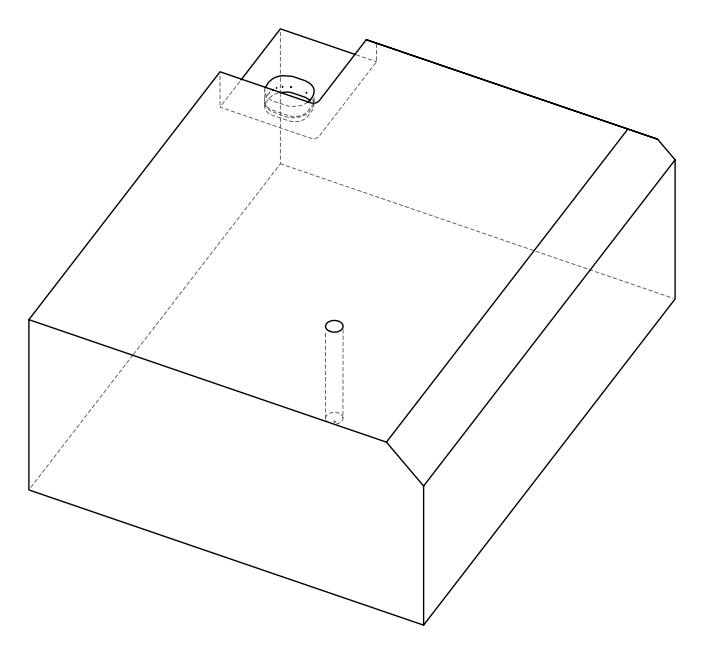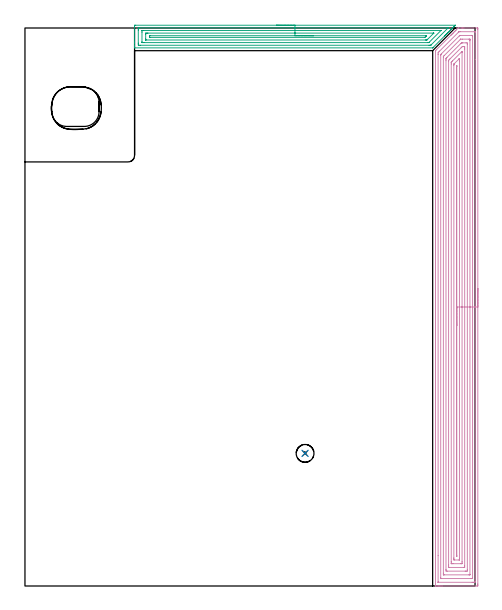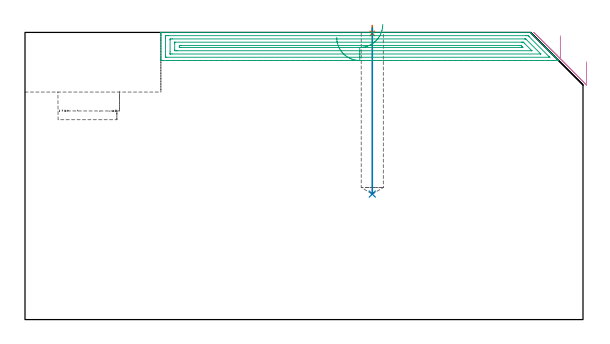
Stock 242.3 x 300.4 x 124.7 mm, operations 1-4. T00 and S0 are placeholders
(PLAN: 6 operations, 4 tool changes, 74.6 min)
(1 SPOT_DRILL | STEP1POCKET | NXT0321_9005460120000 | 0.03 min | 1 mm3)
(2 DRILL_BLIND_HOLE_INTO_CENTER | STEP1POCKET | UGT0301_210 | 0.29 min | 4926 mm3)
(3 AREA_MILL | FG_CHAMFER_SURFACE | UGT0205_001 | 6.88 min | 13786 mm3)
(4 AREA_MILL_1 | FG_CHAMFER_SURFACE_1 | UGT0205_001 | 21.59 min | 77031 mm3)
(5 MILL_CORNER_NOTCH_RECTANGULAR | CORNER_NOTCH_RECTANGULAR | NXT0201_008 | Follow Part, ap 1.5, ae 75% | 45.09 min | 109624 mm3)
(6 MILL_RECTANGULAR_POCKET | POCKET_RECTANGULAR_STRAIGHT | UGT0201_010 | Follow Part, ap 4, ae 75% | 0.68 min | 6079 mm3)
(TOOL NXT0321_9005460120000 | NC Spot Drill, 142deg, 12mm, Carbide, Uncoated | D12 PA142 FL30 Z2)
(TOOL UGT0301_210 | Twist Drill 9.6 mm | D9.6 PA118 FL84 Z2)
(TOOL UGT0205_001 | Chamfer Mill 20 x 3 x 45 deg. | D20 FL50 Z2)
(TOOL NXT0201_008 | ENDMILL 6mm [2P460-0600-NA 1630] | D6 FL26 Z6)
(TOOL UGT0201_010 | End Mill 16 mm | D16 FL22 Z2)
(OP 1 SPOT_DRILL)
G17 G21 G94 G90
T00 M6
G54
G17 G0 G90 X150.8 Y71.4 S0 M3
G43 Z134.7 H0
G94 G81 G98 Z124.287 F250. R127.7
G80
M5
M2
(OP 2 DRILL_BLIND_HOLE_INTO_CENTER)
G17 G21 G94 G90
T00 M6
G54
G17 G0 G90 X150.8 Y71.4 S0 M3
G43 Z134.7 H0
G94 G81 G98 Z54.5 F250. R126.7
G80
M5
M2
(OP 3 AREA_MILL)
G17 G21 G94 G90
T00 M6
G54
G17 G0 G90 X135.35 Y301.9 S1061 M3
G43 Z134.7 H0
Z122.5
G94 G1 X135.388 Z121.628 F250.
X135.502 Z120.764
X135.691 Z119.912
X135.953 Z119.08
X136.287 Z118.274
X136.69 Z117.5
X137.159 Z116.764
X137.69 Z116.072
X138.279 Z115.429
X138.922 Z114.84
X139.614 Z114.308
X140.35 Z113.84
X141.124 Z113.437
X141.93 Z113.103
X142.762 Z112.841
X143.614 Z112.652
X144.478 Z112.538
X145.35 Z112.5
X231.681 Y301.899 Z112.499
X231.684 Y301.894 Z112.504
X231.681 Y301.882 Z112.516
X231.383 Y301.583 Z112.816
X231.305 Y301.504 Z112.895
X231.086 Y301.286 Z113.114
X230.867 Y301.065 Z113.331
X230.247 Y300.447 Z113.953
X230.193 Y300.392 Z114.007
X229.989 Y300.187 Z114.209
X229.413 Y299.613 Z114.787
X229.3 Y299.499 Z114.9
X229.112 Y299.31 Z115.086
X228.579 Y298.779 Z115.621
X228.234 Y298.432 Z115.964
X227.745 Y297.945 Z116.455
X227.513 Y297.712 Z116.685
X227.357 Y297.555 Z116.84
X227.204 Y297.403 Z116.995
X227.067 Y297.266 Z117.132
X226.918 Y297.116 Z117.279
X226.773 Y296.972 Z117.426
X226.62 Y296.819 Z117.578
X226.48 Y296.677 Z117.718
X226.342 Y296.541 Z117.857
X226.174 Y296.373 Z118.025
X226.041 Y296.239 Z118.157
X225.91 Y296.109 Z118.288
X219.691 Y289.891 Z124.509
X219.514 Y289.714 Z124.684
X219.495 Y289.706 Z124.693
X219.476 Y289.7 Z124.7
X59.168
X59.01 Y289.702 Z124.688
X59.002 Y289.847 Z124.546
X59. Y289.998 Z124.402
Y290.314 Z124.085
Y290.974 Z123.421
Y292.181 Z122.216
Y292.729 Z121.665
Y300.9 Z113.497
X59.005 Y301.504 Z112.894
X59.01 Y301.892 Z112.505
X59.215 Y301.897 Z112.502
X59.614 Y301.9 Z112.5
X145.35
Y300.486 Z113.914
X227.657 Y300.485 Z113.915
X227.764 Y300.483 Z113.917
X227.815 Y300.48 Z113.92
X227.819 Y300.478 Z113.922
X227.818 Y300.475 Z113.925
X227.746 Y300.398 Z114.002
X227.611 Y300.261 Z114.139
X227.513 Y300.163 Z114.237
X218.895 Y291.545 Z122.855
X218.583 Y291.234 Z123.166
X218.49 Y291.148 Z123.252
X218.465 Y291.126 Z123.274
X218.433 Y291.12 Z123.28
X217.69 Y291.115 Z123.285
X217.546 Y291.114 Z123.286
X62.15 Y291.115 Z123.285
X61.4 Y291.119 Z123.281
X61.035 Y291.121 Z123.279
X61.009 Y291.467 Z122.933
X61.004 Y291.851 Z122.549
X61. Y292.244 Z122.156
Y299.264 Z115.136
X61.004 Y299.749 Z114.651
X61.009 Y300.133 Z114.267
X61.035 Y300.479 Z113.921
X61.4 Y300.484 Z113.916
X61.544 Y300.485 Z113.915
X145.35 Y300.486 Z113.914
Y299.072 Z115.328
X223.808 Y299.071 Z115.329
X223.941 Y299.067 Z115.333
X223.952 Y299.065 Z115.335
X223.949 Y299.055 Z115.345
X223.941 Y299.041 Z115.359
X217.629 Y292.729 Z121.671
X217.46 Y292.568 Z121.832
X217.429 Y292.54 Z121.86
X217.339 Y292.535 Z121.865
X217.204 Y292.531 Z121.869
X217. Y292.529 Z121.871
X64.08
X63.387 Y292.532 Z121.868
X63.187 Y292.536 Z121.864
X63.01 Y292.552 Z121.848
X63.005 Y292.729 Z121.671
X63.001 Y292.911 Z121.489
X63. Y298.177 Z116.223
X63.003 Y298.871 Z115.529
X63.007 Y299.047 Z115.353
X63.016 Y299.065 Z115.335
X63.035 Y299.068 Z115.332
X63.085 Y299.07 Z115.33
X63.187 Y299.071 Z115.329
X63.876 Y299.072 Z115.328
X145.35
Y297.657 Z116.743
X219.818
X219.976 Y297.655 Z116.745
X220.072 Y297.652 Z116.748
X220.089 Y297.65 Z116.75
X220.086 Y297.644 Z116.756
X220.063 Y297.616 Z116.784
X220.027 Y297.577 Z116.823
X219.965 Y297.513 Z116.887
X216.796 Y294.346 Z120.054
X216.418 Y293.978 Z120.422
X216.381 Y293.949 Z120.451
X216.316 Y293.947 Z120.453
X216.179 Y293.945 Z120.455
X215.903 Y293.943 Z120.457
X215.561
X65.137
X65.063 Y293.944 Z120.456
X65.03 Y293.947 Z120.453
X65.015 Y293.949 Z120.451
X65.01 Y293.962 Z120.438
X65.006 Y294.06 Z120.34
X65. Y294.457 Z119.943
Y297.089 Z117.311
Y297.116 Z117.284
X65.007 Y297.541 Z116.859
X65.01 Y297.642 Z116.759
X65.132 Y297.65 Z116.75
X65.319 Y297.654 Z116.746
X65.866 Y297.657 Z116.743
X66.208
X145.35
Y296.243 Z118.157
X215.899
X216.228 Y296.239 Z118.161
X216.071 Y296.074 Z118.326
X215.903 Y295.903 Z118.497
X215.628 Y295.632 Z118.768
X215.351 Y295.361 Z119.039
X215.015 Y295.357 Z119.043
X67.656
X67.01 Y295.361 Z119.039
X67.005 Y295.997 Z118.403
X67.01 Y296.239 Z118.161
X67.648 Y296.243 Z118.157
X145.35
X146.222 Z118.195
X147.087 Z118.309
X147.938 Z118.498
X148.77 Z118.76
X149.576 Z119.094
X150.35 Z119.497
X151.086 Z119.965
X151.778 Z120.496
X152.421 Z121.086
X153.01 Z121.729
X153.542 Z122.421
X154.01 Z123.157
X154.413 Z123.931
X154.747 Z124.737
X155.009 Z125.569
X155.198 Z126.42
X155.312 Z127.285
X155.35 Z128.157
G0 Z134.7
M5
M2
(OP 4 AREA_MILL_1)
G17 G21 G94 G90
T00 M6
G54
G17 G0 G90 X243.8 Y160.2 S1061 M3
G43 Z134.7 H0
Z111.9
G94 G1 Y160.162 Z111.028 F250.
Y160.048 Z110.164
Y159.859 Z109.312
Y159.597 Z108.48
Y159.263 Z107.674
Y158.86 Z106.9
Y158.392 Z106.164
Y157.86 Z105.472
Y157.271 Z104.829
Y156.628 Z104.24
Y155.936 Z103.709
Y155.2 Z103.24
Y154.426 Z102.837
Y153.62 Z102.503
Y152.788 Z102.241
Y151.936 Z102.052
Y151.072 Z101.938
Y150.2 Z101.9
Y1.086
X243.799 Y0.614 Z101.901
X243.795 Y0.197 Z101.903
X243.792 Y0.01 Z101.906
X243.385 Y0. Z102.312
X224.655 Z121.04
X224.051 Z121.643
X223.502 Z122.195
X223.172 Z122.524
X222.623 Z123.073
X222.293 Z123.401
X221.31 Z124.389
X221.086 Y0.006 Z124.613
X221.007 Y0.01 Z124.693
X221. Y0.167 Z124.7
Y288.177
X221.007 Y288.195 Z124.693
X221.015 Y288.213 Z124.684
X221.306 Y288.506 Z124.394
X229.324 Y296.526 Z116.372
X229.459 Y296.661 Z116.238
X229.626 Y296.827 Z116.072
X229.763 Y296.966 Z115.932
X229.906 Y297.107 Z115.792
X230.058 Y297.259 Z115.639
X230.203 Y297.405 Z115.492
X230.352 Y297.554 Z115.345
X230.491 Y297.692 Z115.207
X230.642 Y297.845 Z115.053
X231.131 Y298.331 Z114.569
X231.395 Y298.595 Z114.304
X231.521 Y298.723 Z114.175
X231.876 Y299.076 Z113.824
X232.054 Y299.254 Z113.646
X232.287 Y299.488 Z113.411
X232.4 Y299.602 Z113.296
X232.976 Y300.177 Z112.723
X233.183 Y300.382 Z112.515
X233.208 Y300.398 Z112.489
X233.279 Y300.4 Z112.42
X233.306 Z112.393
X234.926 Z110.77
X235.476 Z110.22
X235.805 Z109.892
X236.355 Z109.34
X243.385 Z102.312
X243.663 Y300.397 Z102.034
X243.792 Y300.39 Z101.906
X243.799 Y300.259 Z101.899
X243.8 Y299.786 Z101.9
Y150.2
X242.386 Z103.314
X242.385 Y2.524 Z103.315
X242.384 Y2.4 Z103.316
X242.379 Y2.025 Z103.321
X242.014 Y2.008 Z103.686
X241.628 Y2.003 Z104.072
X241.142 Y2. Z104.558
X240.749 Z104.951
X222.687 Z123.013
X222.494 Y2.002 Z123.206
X222.464 Y2.004 Z123.236
X222.433 Y2.01 Z123.267
X222.421 Y2.017 Z123.279
X222.42 Y2.041 Z123.28
X222.415 Y2.276 Z123.285
X222.414 Y16.399 Z123.286
X222.415 Y286.267 Z123.285
Y286.39
X222.42 Y287.155 Z123.28
X222.539 Y287.283 Z123.161
X222.856 Y287.605 Z122.844
X223.172 Y287.923 Z122.528
X233.25 Y298. Z112.45
X233.487 Y298.235 Z112.213
X233.566 Y298.31 Z112.134
X233.629 Y298.367 Z112.071
X233.67 Y298.39 Z112.03
X233.718 Y298.392 Z111.982
X234.204 Y298.399 Z111.496
X242.113 Y298.4 Z103.587
X242.306 Y298.398 Z103.394
X242.336 Y298.396 Z103.364
X242.367 Y298.39 Z103.333
X242.379 Y298.383 Z103.321
X242.38 Y298.359 Z103.32
X242.385 Y298.124 Z103.315
X242.386 Y283.446 Z103.314
Y150.2
X240.972 Z104.728
X240.971 Y4.186 Z104.729
X240.97 Y4.073 Z104.73
X240.967 Y4.018 Z104.733
X240.965 Y4.011 Z104.735
X240.957 Y4.007 Z104.743
X240.93 Y4.002 Z104.77
X240.749 Y4.001 Z104.951
X240.053 Y4. Z105.647
X224.233 Y4.001 Z121.467
X224.051 Y4.005 Z121.649
X223.869 Y4.01 Z121.831
X223.835 Y4.019 Z121.865
X223.832 Y4.051 Z121.868
X223.83 Y4.111 Z121.87
X223.829 Y4.186 Z121.871
X223.828 Y4.412 Z121.872
X223.829 Y285.723 Z121.871
X223.832 Y285.95 Z121.868
X223.835 Y286.099 Z121.865
X223.841 Y286.131 Z121.859
X223.853 Y286.147 Z121.847
X223.884 Y286.181 Z121.816
X224.051 Y286.352 Z121.649
X233.815 Y296.116 Z111.885
X233.915 Y296.214 Z111.785
X234.055 Y296.344 Z111.645
X234.111 Y296.39 Z111.589
X234.231 Y296.394 Z111.469
X234.415 Y296.399 Z111.285
X240.567 Z105.133
X240.749 Y296.396 Z104.951
X240.931 Y296.39 Z104.769
X240.965 Y296.381 Z104.735
X240.967 Y296.349 Z104.733
X240.97 Y296.289 Z104.73
X240.971 Y296.214 Z104.729
Y295.988
X240.972 Y150.2 Z104.728
X239.557 Z106.143
X239.556 Y6.291 Z106.144
X239.553 Y6.098 Z106.147
X239.55 Y6.031 Z106.15
X239.545 Y6.009 Z106.155
X239.523 Y6.007 Z106.177
X239.417 Y6.003 Z106.283
X238.991 Y6. Z106.709
X225.781 Z119.919
X225.383 Y6.006 Z120.317
X225.284 Y6.01 Z120.416
X225.249 Y6.018 Z120.451
X225.247 Y6.05 Z120.453
X225.245 Y6.134 Z120.455
X225.243 Y6.547 Z120.457
Y6.865
Y284.604
X225.246 Y284.892 Z120.454
X225.25 Y285.035 Z120.45
X225.256 Y285.096 Z120.444
X225.289 Y285.132 Z120.411
X225.646 Y285.497 Z120.054
X225.728 Y285.579 Z119.972
X234.296 Y294.147 Z111.404
X234.417 Y294.267 Z111.283
X234.499 Y294.344 Z111.201
X234.547 Y294.386 Z111.153
X234.597 Y294.395 Z111.103
X234.626 Y294.399 Z111.074
X235.476 Y294.4 Z110.224
X239.019 Z106.681
X239.417 Y294.394 Z106.283
X239.516 Y294.39 Z106.184
X239.551 Y294.382 Z106.149
X239.553 Y294.35 Z106.147
X239.555 Y294.266 Z106.145
X239.557 Y293.853 Z106.143
Y293.535
Y150.2
X238.143 Z107.557
X238.142 Y8.651 Z107.558
Y8.622
X238.112 Y8.01 Z107.588
X237.871 Y8.003 Z107.829
X237.234 Y8. Z108.467
X236.996 Z108.704
X227.327 Y8.001 Z118.373
X226.688 Y8.01 Z119.012
X226.658 Y8.651 Z119.042
Y8.682
X226.657 Y282.818 Z119.043
X226.658 Y283.711 Z119.042
X226.659 Y283.74 Z119.041
X226.688 Y284.077 Z119.012
X226.945 Y284.342 Z118.755
X227.203 Y284.604 Z118.497
X234.597 Y291.998 Z111.103
X234.92 Y292.314 Z110.78
X234.999 Y292.388 Z110.701
X235.155 Y292.393 Z110.545
X235.476 Y292.398 Z110.224
X235.714 Y292.4 Z109.986
X237.473 Y292.399 Z108.227
X238.112 Y292.39 Z107.588
X238.142 Y291.749 Z107.558
Y291.718
X238.143 Y150.2 Z107.557
X236.729 Z108.971
Y10.95
X236.727 Y10.437 Z108.973
X236.724 Y10.062 Z108.976
X236.722 Y10.013 Z108.978
X236.677 Y10.008 Z109.023
X236.57 Y10.003 Z109.13
X236.355 Y10.001 Z109.345
X228.302 Z117.398
X228.187 Y10.004 Z117.513
X228.111 Y10.01 Z117.589
X228.078 Y10.015 Z117.622
X228.076 Y10.058 Z117.624
X228.073 Y10.437 Z117.627
X228.071 Y10.817 Z117.629
Y11.33
X228.072 Y282.304 Z117.628
X228.076 Y282.818 Z117.624
X228.078 Y283.004 Z117.622
X228.164 Y283.104 Z117.536
X228.445 Y283.395 Z117.255
X228.601 Y283.553 Z117.099
X228.759 Y283.711 Z116.941
X234.802 Y289.754 Z110.898
X235.012 Y289.963 Z110.688
X235.251 Y290.191 Z110.449
X235.476 Y290.39 Z110.224
X235.926 Y290.398 Z109.774
X236.355 Y290.4 Z109.345
X236.498 Y290.399 Z109.202
X236.613 Y290.396 Z109.087
X236.689 Y290.39 Z109.011
X236.722 Y290.385 Z108.978
X236.723 Y290.342 Z108.977
X236.727 Y289.963 Z108.973
X236.729 Y289.583 Z108.971
Y289.07
Y150.2
X235.315 Z110.385
Y13.117
X235.313 Y12.389 Z110.387
X235.311 Y12.224 Z110.389
X235.308 Y12.044 Z110.392
X235.296 Y12.01 Z110.404
X235.183 Y12.006 Z110.517
X235.037 Y12.002 Z110.663
X234.817 Y12. Z110.883
X234.597 Z111.103
X230.423 Z115.277
X230.203 Z115.497
X229.542 Y12.002 Z116.158
X229.507 Y12.006 Z116.193
X229.498 Y12.009 Z116.202
X229.492 Y12.053 Z116.208
X229.489 Y12.224 Z116.211
X229.486 Y12.953 Z116.214
X229.485 Y13.117 Z116.215
Y281.032
X229.487 Y281.759 Z116.213
X229.49 Y281.925 Z116.21
X229.492 Y281.967 Z116.208
X229.515 Y282.006 Z116.185
X229.583 Y282.079 Z116.117
X229.686 Y282.187 Z116.014
X229.816 Y282.318 Z115.884
X230.203 Y282.706 Z115.497
X235.181 Y287.684 Z110.519
X235.234 Y287.734 Z110.466
X235.279 Y287.775 Z110.421
X235.302 Y287.795 Z110.398
X235.308 Y287.77 Z110.392
X235.313 Y287.449 Z110.387
X235.314 Y287.283 Z110.386
X235.315 Y287.144 Z110.385
Y150.2
X233.9 Z111.8
Y14.903
X233.899 Y14.719 Z111.801
X233.893 Y14.01 Z111.807
X233.727 Y14. Z111.973
X233.718 Z111.982
X231.082 Y14.001 Z114.618
X230.907 Y14.01 Z114.793
X230.903 Y14.191 Z114.797
X230.9 Y14.903 Z114.8
Y15.088
Y280.324
X230.901 Y280.678 Z114.799
X230.904 Y280.855 Z114.796
X230.907 Y280.939 Z114.793
X230.983 Y281.032 Z114.717
X231.031 Y281.084 Z114.669
X231.082 Y281.135 Z114.618
X233.658 Y283.711 Z112.042
X233.689 Y283.74 Z112.011
X233.718 Y283.763 Z111.982
X233.894 Y283.881 Z111.806
X233.897 Y283.711 Z111.803
X233.899 Y283.527 Z111.801
X233.9 Y282.818 Z111.8
Y282.633
Y150.2
X232.486 Z113.214
Y16.33
X232.485 Y16.156 Z113.215
X232.482 Y16.067 Z113.218
X232.48 Y16.017 Z113.221
X232.458 Y16.01 Z113.242
X232.4 Y16.008 Z113.3
X232.342 Y16.01 Z113.358
X232.32 Y16.017 Z113.38
X232.318 Y16.067 Z113.382
X232.316 Y16.155 Z113.384
X232.314 Y16.33 Z113.386
Y279.421
X232.316 Y279.778 Z113.384
X232.32 Y279.867 Z113.38
X232.323 Y279.915 Z113.377
X232.342 Y279.937 Z113.358
X232.401 Y280.002 Z113.299
X232.445 Y280.045 Z113.255
X232.472 Y280.069 Z113.228
X232.479 Y280.074 Z113.221
X232.48 Y280.043 Z113.22
X232.485 Y279.868 Z113.215
X232.486 Y279.78 Z113.214
Y279.605
Y150.2
Y149.328 Z113.252
Y148.464 Z113.366
Y147.612 Z113.555
Y146.78 Z113.817
Y145.974 Z114.151
Y145.2 Z114.554
Y144.464 Z115.022
Y143.772 Z115.553
Y143.129 Z116.143
Y142.54 Z116.786
Y142.008 Z117.478
Y141.54 Z118.214
Y141.137 Z118.988
Y140.803 Z119.794
Y140.541 Z120.626
Y140.352 Z121.477
Y140.238 Z122.342
Y140.2 Z123.214
G0 Z134.7
M5
M2
